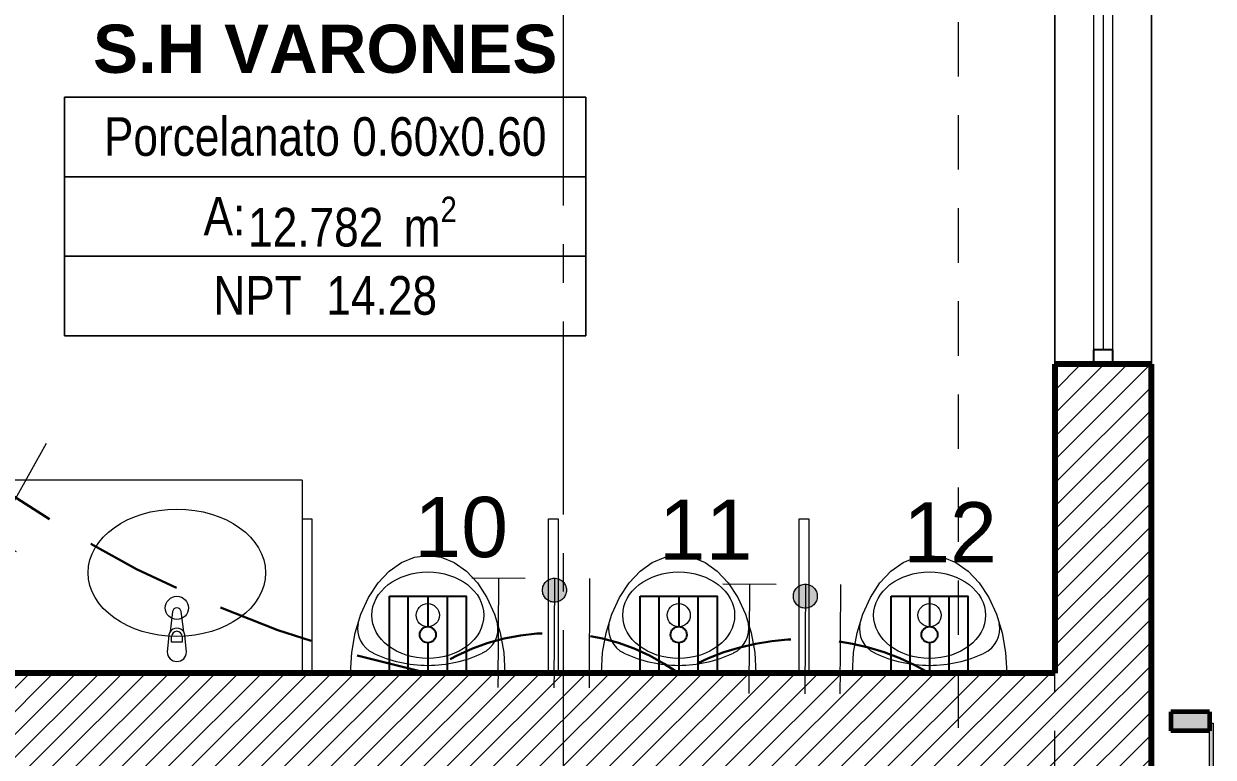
# Model space of a CAD drawing. Header units: inches. Extents: x -19 to 5698, y -728 to 92.
# Drawn here: x 326.148 to 329.23, y 11.482 to 13.382 of the extents above; entities that cross this region are included whole.
import ezdxf

# ---------------------------------------------------------------- set-up
doc = ezdxf.new("R2010")
doc.units = ezdxf.units.IN
doc.header["$MEASUREMENT"] = 0
doc.set_wipeout_variables(frame=1)
for name, pattern in [('HIDDEN', [0.375, 0.25, -0.125]), ('Hidden Line', [0.195611, 0.141111, -0.0545]), ('Punto & Raya', [0.65, 0.5, -0.075, 0, -0.075]), ('RAYITAS', [0.375, 0.25, -0.125]), ('Wipeout_Contour', [1, 0, -1])]:
    doc.linetypes.add(name, pattern=pattern)
for name, color, linetype, lineweight in [('00 conduct tomacorr', 120, 'HIDDEN', 30), ('00 IE LUZ EMERGENCIA', 253, 'Continuous', 0), ('T-TECHO-E', 150, 'Continuous', 20), ('TOMACORRIENTE', 22, 'RAYITAS', 9)]:
    doc.layers.add(name, color=color, linetype=linetype, lineweight=lineweight)
for name, color, linetype in [('02 _ ARQ _ ALB _ Ejes Generales', 251, 'Continuous'), ('02 _ ARQ _ ZON _ Espacio.3D', 7, 'Continuous'), ('08 _ STR _ EXT _ 07 Losa Aligerada', 7, 'Continuous'), ('08 _ STR _ EXT _ 09 Vigas', 251, 'Continuous'), ('Acabado - Muros', 7, 'Continuous'), ('Estructura - 04 MURO', 7, 'Continuous'), ('Fluxometro E. Mingitorio', 117, 'Continuous'), ('Interior - Sanitarios', 7, 'Continuous'), ('Marcador - Secciones', 7, 'Continuous')]:
    doc.layers.add(name, color=color, linetype=linetype)
doc.styles.add('Annotative', font='arial.ttf')
doc.styles.add('Estilo_Generado_8', font='arialbd.ttf')
doc.styles.add('Estilo_Generado_9', font='ARIALN.TTF')
pattern_1 = [(45, (277.50006, 1e-08), (-0.030052038, 0.030052038), [])]

# ---------------------------------------------------------------- blocks, each defined once
blk = doc.blocks.new('Flux E Mingitorio')
at = {"layer": 'Fluxometro E. Mingitorio'}
for p, q in [((-0.0382, 0), (-0.0382, 0.15)), ((0, 0.15), (0, 0.0908)), ((0.0377, 0.15), (0.0377, 0)), ((0, 0.0592), (0, 0))]:
    blk.add_line(p, q, dxfattribs=at)
blk.add_lwpolyline([(-0.075, 0.15), (0.075, 0.15), (0.075, 0), (-0.075, 0)], close=True, dxfattribs=at)
at = {"layer": 'Fluxometro E. Mingitorio', "color": 242, "true_color": 0xcd2027}
blk.add_circle((0, 0.075), 0.0158, dxfattribs=at)
blk = doc.blocks.new('a')
at = {"layer": 'TOMACORRIENTE', "ltscale": 0.05}
h = blk.add_hatch(color=4, dxfattribs=at)
edge = h.paths.add_edge_path()
edge.add_arc((0, 0.0752), 0.0211, 0, 360)
at = {"layer": 'TOMACORRIENTE', "color": 4}
for p, q in [((-0.1455, 0.0963), (-0.0515, 0.0963)), ((-0.0985, 0.0963), (-0.0985, -0.0966)), ((0, 0.0963), (0, -0.0963)), ((0.0623, -0.0963), (0.0623, 0.0963))]:
    blk.add_line(p, q, dxfattribs=at)
blk.add_circle((0, 0.0752), 0.0211, dxfattribs=at)
blk = doc.blocks.new('CABLE 3FACE')
at = {"layer": 'T-TECHO-E', "rotation": 59.94170052614085}
blk.add_blockref('a', (0, 0), dxfattribs=at)

msp = doc.modelspace()

# ---------------------------------------------------------------- hatches: boundary and pattern name
at = {"layer": 'Acabado - Muros', "linetype": 'Continuous', "lineweight": 0}
msp.add_hatch(color=254, dxfattribs=at).paths.add_polyline_path([(329.1199, 11.55), (329.2199, 11.55), (329.2199, 11.6), (329.1199, 11.6)])
at = {"layer": 'Acabado - Muros', "linetype": 'Continuous', "lineweight": 9}
msp.add_hatch(color=250, dxfattribs=at).paths.add_polyline_path([(329.2299, 10.655), (329.2299, 11.57), (329.2199, 11.57), (329.2199, 10.655)])

# ---------------------------------------------------------------- linework, layer by layer
at = {"layer": '02 _ ARQ _ ZON _ Espacio.3D', "color": 251, "linetype": 'Continuous', "lineweight": 13}
for p, q in [((327.6045, 13.1917), (326.2541, 13.1917)), ((326.2541, 13.1917), (326.2541, 12.574)), ((326.2541, 13.1917), (327.6045, 13.1917)), ((326.2541, 12.9858), (326.2541, 13.1917)), ((327.6045, 12.574), (327.6045, 13.1917)), ((327.6045, 13.1917), (327.6045, 12.9858)), ((327.6045, 12.9858), (326.2541, 12.9858)), ((326.2541, 12.9858), (327.6045, 12.9858)), ((326.2541, 12.7799), (326.2541, 12.9858)), ((327.6045, 12.9858), (327.6045, 12.7799)), ((327.6045, 12.7799), (326.2541, 12.7799)), ((326.2541, 12.7799), (327.6045, 12.7799)), ((326.2541, 12.574), (326.2541, 12.7799)), ((327.6045, 12.7799), (327.6045, 12.574)), ((326.2541, 12.574), (327.6045, 12.574)), ((327.6045, 12.574), (326.2541, 12.574))]:
    msp.add_line(p, q, dxfattribs=at)
at = {"layer": '02 _ ARQ _ ZON _ Espacio.3D', "color": 9, "linetype": 'Continuous', "lineweight": 5, "flags": 128}
msp.add_lwpolyline([(324.92, 15.1235), (324.92, 11.7), (328.82, 11.7), (328.82, 14.9999), (325.9701, 14.9999), (325.9701, 13.6749), (325.8201, 13.6749), (325.8201, 15.1235)], close=True, dxfattribs=at)
at = {"layer": '08 _ STR _ EXT _ 07 Losa Aligerada', "color": 7, "linetype": 'Continuous', "lineweight": 18, "flags": 128}
msp.add_lwpolyline([(320.8699, 5.6637), (322.07, 5.6637), (322.07, 7.2), (329.07, 7.2), (329.07, 14.9999), (329.07, 15.1499), (329.07, 15.1499), (329.07, 15.7999), (329.07, 15.7999), (329.07, 18.1001), (329.07, 20.35), (326.5701, 20.35), (324.1701, 20.35), (324.1701, 22.35), (324.1701, 22.6), (324.1701, 24.5), (324.1701, 24.75), (324.1701, 26.75), (329.07, 26.75), (329.07, 29.7)], dxfattribs=at)
at = {"layer": 'Acabado - Muros', "color": 7, "linetype": 'Continuous', "lineweight": 60}
for p, q in [((329.2199, 11.6), (329.1199, 11.6)), ((329.1199, 11.6), (329.1199, 11.55)), ((329.2199, 11.6), (329.2199, 11.55)), ((329.2199, 11.55), (329.1199, 11.55))]:
    msp.add_line(p, q, dxfattribs=at)
at = {"layer": 'Acabado - Muros', "color": 7, "linetype": 'Continuous', "lineweight": 13, "flags": 128}
msp.add_lwpolyline([(329.2299, 10.655), (329.2199, 10.655), (329.2199, 11.57), (329.2299, 11.57)], close=True, dxfattribs=at)
at = {"layer": 'Estructura - 04 MURO', "color": 165, "linetype": 'Continuous', "lineweight": 15}
for p, q in [((328.9199, 14.2813), (328.9199, 12.5375)), ((328.9449, 14.2813), (328.9449, 12.5375)), ((328.9699, 12.5375), (328.9699, 14.2813))]:
    msp.add_line(p, q, dxfattribs=at)
at = {"layer": 'Estructura - 04 MURO', "color": 165, "linetype": 'Continuous', "lineweight": 25}
msp.add_line((328.9699, 12.5375), (328.9199, 12.5375), dxfattribs=at)
at = {"layer": 'Interior - Sanitarios', "color": 205, "linetype": 'Continuous', "lineweight": 13}
for p, q in [((326.87, 12.2), (324.92, 12.2)), ((326.87, 12.2), (326.87, 11.7)), ((326.5314, 11.7799), (326.5314, 11.7948)), ((326.5586, 11.7799), (326.5314, 11.7799)), ((326.5586, 11.7948), (326.5586, 11.7799)), ((326.87, 11.7), (324.92, 11.7))]:
    msp.add_line(p, q, dxfattribs=at)
at = {"layer": 'Interior - Sanitarios', "color": 205, "linetype": 'Continuous', "lineweight": 13, "flags": 128}
for points in [[(326.8951, 11.7), (326.8701, 11.7), (326.8701, 12.1), (326.8951, 12.1)], [(327.5326, 11.7), (327.5076, 11.7), (327.5076, 12.1), (327.5326, 12.1)], [(328.1826, 11.7), (328.1576, 11.7), (328.1576, 12.1), (328.1826, 12.1)], [(326.9951, 11.7), (326.9981, 11.753), (327.0071, 11.8043), (327.0219, 11.8525), (327.0419, 11.8961), (327.0665, 11.9336), (327.0951, 11.9641), (327.1267, 11.9866), (327.1603, 12.0004), (327.1951, 12.005), (327.2298, 12.0004), (327.2635, 11.9866), (327.2951, 11.9641), (327.3236, 11.9336), (327.3483, 11.8961), (327.3683, 11.8525), (327.383, 11.8043), (327.392, 11.753), (327.3951, 11.7), (327.1951, 11.7)], [(327.6451, 11.7), (327.6481, 11.753), (327.6571, 11.8043), (327.6719, 11.8525), (327.6919, 11.8961), (327.7165, 11.9336), (327.7451, 11.9641), (327.7767, 11.9866), (327.8103, 12.0004), (327.8451, 12.005), (327.8798, 12.0004), (327.9135, 11.9866), (327.9451, 11.9641), (327.9736, 11.9336), (327.9983, 11.8961), (328.0183, 11.8525), (328.033, 11.8043), (328.042, 11.753), (328.0451, 11.7), (327.8451, 11.7)], [(328.2951, 11.7), (328.2981, 11.753), (328.3071, 11.8043), (328.3219, 11.8525), (328.3419, 11.8961), (328.3665, 11.9336), (328.3951, 11.9641), (328.4267, 11.9866), (328.4603, 12.0004), (328.4951, 12.005), (328.5298, 12.0004), (328.5635, 11.9866), (328.5951, 11.9641), (328.6236, 11.9336), (328.6483, 11.8961), (328.6683, 11.8525), (328.683, 11.8043), (328.692, 11.753), (328.6951, 11.7), (328.4951, 11.7)]]:
    msp.add_lwpolyline(points, close=True, dxfattribs=at)
msp.add_lwpolyline([(326.57, 11.755), (326.566, 11.797, 0.12102), (326.5628, 11.8065), (326.5561, 11.8594, 0.882566), (326.5339, 11.8594), (326.5273, 11.8065, 0.12102), (326.524, 11.797), (326.52, 11.755, 1)], format="xyb", close=True, dxfattribs=at)
at = {"layer": 'Interior - Sanitarios', "color": 205, "linetype": 'Continuous', "lineweight": 13}
for centre in [(326.545, 11.8689), (327.1951, 11.85), (327.8451, 11.85), (328.4951, 11.85)]:
    msp.add_circle(centre, 0.03, dxfattribs=at)
for centre, radius, start, end in [((326.545, 11.7951), 0.0211, 32.7707, 147.2287), ((326.545, 11.7948), 0.0136, 359.9997, 179.9997), ((327.0833, 11.8153), 0.07, 169.1855, 244.5474), ((327.3069, 11.8153), 0.07, 295.4526, 10.8145), ((327.7333, 11.8153), 0.07, 169.1855, 244.5474), ((327.9569, 11.8153), 0.07, 295.4526, 10.8145), ((328.3833, 11.8153), 0.07, 169.1855, 244.5474), ((328.6069, 11.8153), 0.07, 295.4526, 10.8145), ((327.1951, 12.0501), 0.3301, 244.5474, 270), ((327.1951, 12.0501), 0.3301, 270, 295.4526), ((327.8451, 12.0501), 0.3301, 244.5474, 270), ((327.8451, 12.0501), 0.3301, 270, 295.4526), ((328.4951, 12.0501), 0.3301, 244.5474, 270), ((328.4951, 12.0501), 0.3301, 270, 295.4526)]:
    msp.add_arc(centre, radius, start, end, dxfattribs=at)
for centre, major_axis, ratio in [((326.545, 11.96), (-0.23, 0), 0.717391), ((327.1951, 11.85), (0.145, 0), 0.772414), ((327.8451, 11.85), (0.145, 0), 0.772414), ((328.4951, 11.85), (0.145, 0), 0.772414)]:
    msp.add_ellipse(centre, major_axis=major_axis, ratio=ratio, dxfattribs=at)

# ---------------------------------------------------------------- block references
at = {"layer": '00 conduct tomacorr', "xscale": 1.47256122672843, "yscale": 1.47256122672843, "zscale": 1.47256122672843, "rotation": 90.91001504642165}
msp.add_blockref('CABLE 3FACE', (326.0112, 12.2425), dxfattribs=at)

# ---------------------------------------------------------------- texts
at = {"layer": '00 IE LUZ EMERGENCIA', "style": 'Annotative'}
for tag, p in [('10', (327.1603, 12.0004)), ('11', (327.7935, 11.9935)), ('12', (328.4267, 11.9866))]:
    msp.add_attdef(tag, p, '', height=0.1562, dxfattribs=at)
at = {"layer": '02 _ ARQ _ ZON _ Espacio.3D', "color": 251, "lineweight": 25, "attachment_point": 2}
for s, insert, char_height, style in [('\\A1;{\\pqc;\\pt0;\\fArial|b1|i0|c0|p34;S.H VARONES}', (326.9293, 13.3801), 0.125, 'Estilo_Generado_8'), ('\\A1;{\\pqc;\\pt0;\\fArial Narrow|b0|i0|c0|p34;Porcelanato 0.60x0.60}', (326.9293, 13.1402), 0.1, 'Estilo_Generado_9'), ('\\A1;{\\pqc;\\pt0;\\fArial Narrow|b0|i0|c0|p34;A: }', (326.6682, 12.9339), 0.1, 'Estilo_Generado_9'), ('\\A1;{\\pqc;\\pt0,0.3;\\fArial Narrow|b0|i0|c0|p34;12.782\\fArial Narrow|b0|i0|c0|p34;\\A1{\\H.66x;\\S^  ;}\\fArial Narrow|b0|i0|c0|p34; m\\fArial Narrow|b0|i0|c0|p34;\\A1{\\H.66x;\\S2^  ;}}', (326.9999, 12.9344), 0.1, 'Estilo_Generado_9'), ('\\A1;{\\pqc;\\pt0;\\fArial Narrow|b0|i0|c0|p34;NPT  14.28}', (326.9293, 12.7285), 0.1, 'Estilo_Generado_9')]:
    msp.add_mtext(s, dxfattribs=dict(at, insert=insert, char_height=char_height, style=style))

# ---------------------------------------------------------------- next in the draw order: wipeouts: each hides what was drawn before it
at = {"color": 254, "linetype": 'Wipeout_Contour', "lineweight": 0, "ltscale": 7391.319565}
msp.add_wipeout([(328.8199, 11.45), (329.0699, 11.45), (328.8199, 11.7)], dxfattribs=at).dxf.layer = 'Estructura - 04 MURO'

# ---------------------------------------------------------------- next in the draw order: hatches: boundary and pattern name
at = {"layer": 'Estructura - 04 MURO', "linetype": 'Continuous', "lineweight": 5}
h = msp.add_hatch(dxfattribs=at)
h.set_pattern_fill('LADRILLO_COMÚN_0002', color=250, style=0, pattern_type=2)
h.set_pattern_definition(pattern_1)
h.paths.add_polyline_path([(328.8199, 11.45), (329.0699, 11.45), (328.8199, 11.7)])

# ---------------------------------------------------------------- next in the draw order: wipeouts: each hides what was drawn before it
at = {"color": 254, "linetype": 'Wipeout_Contour', "lineweight": 0, "ltscale": 7390.575446}
msp.add_wipeout([(328.8199, 11.7), (329.0699, 11.45), (329.0699, 11.7)], dxfattribs=at).dxf.layer = 'Estructura - 04 MURO'

# ---------------------------------------------------------------- next in the draw order: hatches: boundary and pattern name
at = {"layer": 'Estructura - 04 MURO', "linetype": 'Continuous', "lineweight": 5}
h = msp.add_hatch(dxfattribs=at)
h.set_pattern_fill('LADRILLO_COMÚN_0002', color=250, style=0, pattern_type=2)
h.set_pattern_definition(pattern_1)
h.paths.add_polyline_path([(328.8199, 11.7), (329.0699, 11.45), (329.0699, 11.7)])

# ---------------------------------------------------------------- next in the draw order: wipeouts: each hides what was drawn before it
at = {"color": 254, "linetype": 'Wipeout_Contour', "lineweight": 0, "ltscale": 9854.606914}
msp.add_wipeout([(328.8199, 11.7), (329.0699, 11.7), (329.0699, 12.5), (328.8199, 12.5)], dxfattribs=at).dxf.layer = 'Estructura - 04 MURO'

# ---------------------------------------------------------------- next in the draw order: hatches: boundary and pattern name
at = {"layer": 'Estructura - 04 MURO', "linetype": 'Continuous', "lineweight": 5}
h = msp.add_hatch(dxfattribs=at)
h.set_pattern_fill('LADRILLO_COMÚN_0002', color=250, style=0, pattern_type=2)
h.set_pattern_definition(pattern_1)
h.paths.add_polyline_path([(328.8199, 11.7), (329.0699, 11.7), (329.0699, 12.5), (328.8199, 12.5)])

# ---------------------------------------------------------------- next in the draw order: linework, layer by layer
at = {"layer": '08 _ STR _ EXT _ 09 Vigas', "color": 251, "linetype": 'Hidden Line', "lineweight": 13, "true_color": 0x636466}
msp.add_line((329.07, 7.2), (329.07, 39.9), dxfattribs=at)
at = {"layer": 'Estructura - 04 MURO', "color": 165, "linetype": 'Continuous', "lineweight": 15}
for p, q in [((328.8199, 14.9999), (328.8199, 12.5)), ((329.0699, 14.9999), (329.0699, 12.5))]:
    msp.add_line(p, q, dxfattribs=at)
at = {"layer": 'Estructura - 04 MURO', "color": 165, "linetype": 'Continuous', "lineweight": 25}
for p, q in [((328.9199, 12.5375), (328.9199, 12.5)), ((328.9699, 12.5), (328.9699, 12.5375))]:
    msp.add_line(p, q, dxfattribs=at)
at = {"layer": 'Estructura - 04 MURO', "color": 7, "linetype": 'Continuous', "lineweight": 80}
for p, q in [((328.9199, 12.5), (328.8199, 12.5)), ((328.9199, 12.5), (328.8199, 12.5)), ((328.9699, 12.5), (328.9199, 12.5)), ((328.9699, 12.5), (328.9199, 12.5)), ((328.9699, 12.5), (328.9199, 12.5)), ((329.0699, 12.5), (328.9699, 12.5)), ((329.0699, 12.5), (328.9699, 12.5))]:
    msp.add_line(p, q, dxfattribs=at)
at = {"layer": 'Estructura - 04 MURO', "color": 7, "linetype": 'Continuous', "lineweight": 80, "flags": 128}
for points in [[(328.8199, 12.5), (328.8199, 11.7)], [(329.0699, 11.45), (329.0699, 12.5)]]:
    msp.add_lwpolyline(points, dxfattribs=at)

# ---------------------------------------------------------------- next in the draw order: wipeouts: each hides what was drawn before it
at = {"color": 254, "linetype": 'Wipeout_Contour', "lineweight": 0, "ltscale": 9842.997049}
msp.add_wipeout([(328.8199, 11.7), (323.27, 11.7), (323.27, 11.45), (328.8199, 11.45)], dxfattribs=at).dxf.layer = 'Estructura - 04 MURO'

# ---------------------------------------------------------------- next in the draw order: hatches: boundary and pattern name
at = {"layer": 'Estructura - 04 MURO', "linetype": 'Continuous', "lineweight": 5}
h = msp.add_hatch(dxfattribs=at)
h.set_pattern_fill('LADRILLO_COMÚN_0002', color=250, style=0, pattern_type=2)
h.set_pattern_definition(pattern_1)
h.paths.add_polyline_path([(328.8199, 11.7), (323.27, 11.7), (323.27, 11.45), (328.8199, 11.45)])

# ---------------------------------------------------------------- next in the draw order: linework, layer by layer
at = {"layer": '00 conduct tomacorr'}
for centre, radius, start, end in [((327.8502, 14.7233, -0.0013), 3.0935, 198.7026, 257.7735), ((327.5201, 11.2441), 0.5599, 54.5165, 125.4836), ((328.1701, 11.1469), 0.6415, 59.5633, 120.4366)]:
    msp.add_arc(centre, radius, start, end, dxfattribs=at)
at = {"layer": '02 _ ARQ _ ALB _ Ejes Generales', "color": 251, "linetype": 'Punto & Raya', "lineweight": 13, "true_color": 0x636466}
msp.add_line((328.82, 3.05), (328.82, 44.9), dxfattribs=at)
at = {"layer": '08 _ STR _ EXT _ 09 Vigas', "color": 251, "linetype": 'Hidden Line', "lineweight": 13, "true_color": 0x636466}
msp.add_line((328.57, 7.7), (328.57, 16.9), dxfattribs=at)
at = {"layer": 'Estructura - 04 MURO', "color": 7, "linetype": 'Continuous', "lineweight": 80, "flags": 128}
msp.add_lwpolyline([(328.8199, 11.7), (324.92, 11.7)], dxfattribs=at)
at = {"layer": 'Marcador - Secciones', "color": 251, "linetype": 'Punto & Raya', "lineweight": 13, "true_color": 0x636466}
msp.add_line((327.5455, 46.2111), (327.5455, 0.9472), dxfattribs=at)

# ---------------------------------------------------------------- next in the draw order: block references
at = {"layer": '00 conduct tomacorr', "xscale": 1.47256122672843, "yscale": 1.47256122672843, "zscale": 1.47256122672843, "rotation": 299.7894777823319}
for p in [(327.5227, 11.804), (328.1727, 11.7884)]:
    msp.add_blockref('CABLE 3FACE', p, dxfattribs=at)
at = {"layer": 'Fluxometro E. Mingitorio', "xscale": 1.326124489380591, "yscale": 1.326124489380591, "zscale": 1.326124489380591}
for p in [(327.1951, 11.7), (327.8451, 11.7), (328.4951, 11.7)]:
    msp.add_blockref('Flux E Mingitorio', p, dxfattribs=at)

doc.saveas('drawing.dxf')
